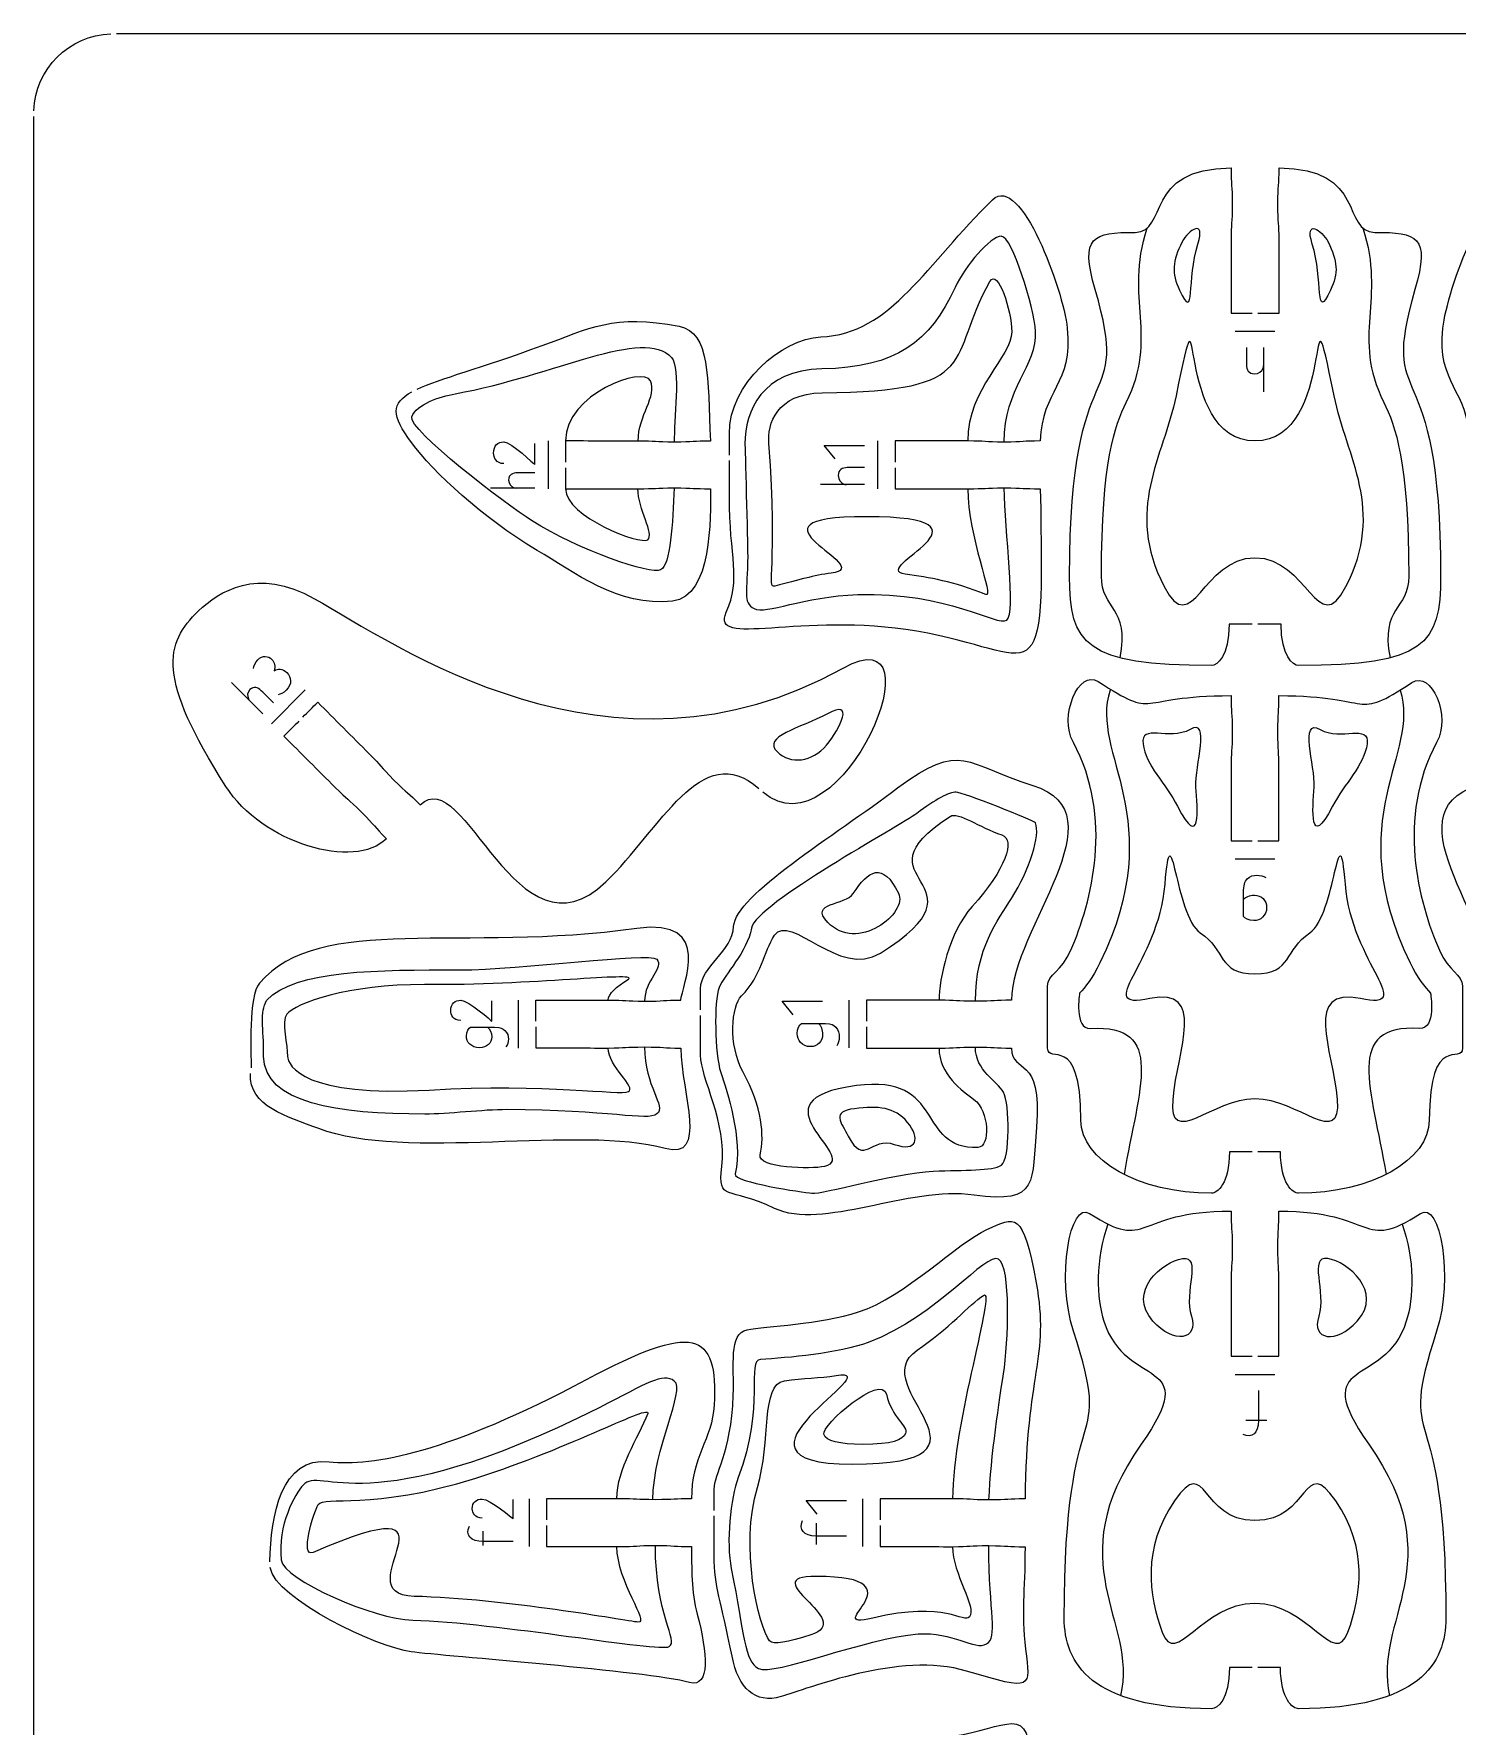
# Model space of a CAD drawing. Extents: x 0 to 200, y 0 to 300.
# Drawn here: x 0.1 to 89.3, y 194 to 300.1 of the extents above; entities that cross this region are included whole.
import ezdxf

# ---------------------------------------------------------------- set-up
doc = ezdxf.new("R2010")
doc.units = 0
doc.header["$MEASUREMENT"] = 0
doc.layers.add('DEFAULT', color=7, linetype='CONTINUOUS')

msp = doc.modelspace()

# ---------------------------------------------------------------- linework, layer by layer
at = {"layer": 'DEFAULT', "color": 1}
for points in [[(194.92, 300.1), (5.28, 300.1)], [(0.1, 5.28), (0.1, 294.92)]]:
    msp.add_lwpolyline(points, dxfattribs=at)
at = {"layer": 'DEFAULT', "color": 7}
for points in [[(77.92, 281.43), (75.42, 281.43)], [(77.2, 280.43), (77.2, 277.66)], [(32.34, 274.57), (32.34, 271.57)], [(50.34, 273.45), (49.65, 274.29), (52.19, 274.29)], [(53.01, 274.57), (53.01, 271.57)], [(52.19, 271.84), (49.42, 271.84)], [(31.51, 271.62), (28.74, 271.62)], [(14.46, 257.47), (12.5, 259.42)], [(17.12, 258.97), (15, 256.84)], [(77.92, 248.34), (75.42, 248.34)], [(30.47, 239.5), (30.47, 236.5)], [(47.71, 238.59), (47.03, 239.44), (49.56, 239.44)], [(51.21, 239.51), (51.21, 236.51)], [(77.92, 216.02), (75.42, 216.02)], [(77.42, 213.14), (76.1, 213.14)], [(31.16, 208.24), (31.16, 205.24)], [(49.21, 207.27), (48.53, 208.12), (51.06, 208.12)], [(52.06, 208.24), (52.06, 205.24)], [(28.28, 205.31), (28.28, 206.2)], [(49.17, 205.37), (49.17, 206.7)]]:
    msp.add_lwpolyline(points, dxfattribs=at)
at = {"layer": 'DEFAULT', "color": 1}
msp.add_open_spline([(0.1, 295.28), (0.2, 297.9), (2.3, 300), (4.93, 300.1)], degree=3, dxfattribs=at)
for points, knots in [([(43.71, 273.69), (43.71, 274.13), (43.71, 274.57), (43.71, 275.02), (43.71, 278.18), (46.99, 280.98), (49.44, 281.09), (53.88, 281.28), (56.08, 285.69), (60.22, 289.7), (61.98, 291.4), (64.65, 284.02), (64.9, 281.65), (65.28, 278.1), (63.3, 277.79), (63.21, 274.57), (62.08, 274.57), (62.2, 274.5), (60.94, 274.5), (59.68, 274.5), (59.8, 274.57), (58.66, 274.57), (57.15, 274.57), (55.63, 274.57), (54.11, 274.57), (54.11, 274.13), (54.11, 273.68), (54.11, 273.24)], [0, 0, 0, 0, 3.75, 3.75, 3.75, 4.75, 4.75, 4.75, 5.75, 5.75, 5.75, 6.75, 6.75, 6.75, 7.75, 7.75, 7.75, 8.75, 8.75, 8.75, 9.75, 9.75, 9.75, 22.65, 22.65, 22.65, 26.41, 26.41, 26.41, 26.41]), ([(76.5, 263.09), (76.02, 263.09), (75.53, 263.09), (75.05, 263.09), (75.05, 261.07), (74.3, 260.49), (73.95, 260.49), (66, 260.49), (65.04, 261.83), (65.04, 266.1), (65.04, 280.91), (68.96, 276.09), (66.65, 284.07), (65.68, 287.42), (66.51, 287.65), (69.16, 287.65), (71.26, 287.65), (69.66, 291.69), (75.17, 291.69), (75.17, 290.55), (75.24, 290.68), (75.24, 289.42), (75.24, 288.15), (75.17, 288.28), (75.17, 287.14), (75.17, 285.62), (75.17, 284.11), (75.17, 282.59), (75.62, 282.59), (76.06, 282.59), (76.5, 282.59)], [0, 0, 0, 0, 4.12, 4.12, 4.12, 5.12, 5.12, 5.12, 6.12, 6.12, 6.12, 7.12, 7.12, 7.12, 8.12, 8.12, 8.12, 9.12, 9.12, 9.12, 10.12, 10.12, 10.12, 11.12, 11.12, 11.12, 24.02, 24.02, 24.02, 27.78, 27.78, 27.78, 27.78]), ([(76.85, 282.59), (77.29, 282.59), (77.73, 282.59), (78.18, 282.59), (78.18, 284.11), (78.18, 285.62), (78.18, 287.14), (78.18, 288.28), (78.11, 288.15), (78.11, 289.42), (78.11, 290.68), (78.18, 290.55), (78.18, 291.69), (83.69, 291.69), (82.08, 287.65), (84.19, 287.65), (86.84, 287.65), (87.67, 287.42), (86.7, 284.07), (84.39, 276.09), (88.31, 280.91), (88.31, 266.1), (88.31, 261.83), (87.35, 260.49), (79.41, 260.49), (79.04, 260.49), (78.31, 261.07), (78.31, 263.09), (77.82, 263.09), (77.34, 263.09), (76.85, 263.09)], [0, 0, 0, 0, 3.76, 3.76, 3.76, 16.66, 16.66, 16.66, 17.66, 17.66, 17.66, 18.66, 18.66, 18.66, 19.66, 19.66, 19.66, 20.66, 20.66, 20.66, 21.66, 21.66, 21.66, 22.66, 22.66, 22.66, 23.66, 23.66, 23.66, 27.79, 27.79, 27.79, 27.79]), ([(99.24, 273.24), (99.24, 273.68), (99.24, 274.13), (99.24, 274.57), (97.72, 274.57), (96.21, 274.57), (94.69, 274.57), (93.55, 274.57), (93.67, 274.5), (92.41, 274.5), (91.15, 274.5), (91.27, 274.57), (90.14, 274.57), (90.05, 277.79), (88.07, 278.1), (88.45, 281.65), (88.7, 284.02), (91.37, 291.4), (93.13, 289.7), (97.28, 285.69), (99.48, 281.28), (103.91, 281.09), (106.36, 280.98), (109.64, 278.18), (109.64, 275.02), (109.64, 274.57), (109.64, 274.12), (109.64, 273.68)], [0, 0, 0, 0, 3.76, 3.76, 3.76, 16.65, 16.65, 16.65, 17.65, 17.65, 17.65, 18.65, 18.65, 18.65, 19.65, 19.65, 19.65, 20.65, 20.65, 20.65, 21.65, 21.65, 21.65, 22.65, 22.65, 22.65, 26.44, 26.44, 26.44, 26.44]), ([(24.13, 277.81), (25.54, 278.48), (28.14, 279.15), (31.97, 280.55), (34.88, 281.62), (36.51, 282.57), (40.56, 281.76), (42.54, 281.36), (42.33, 278.59), (42.53, 274.56), (41.4, 274.56), (41.53, 274.5), (40.26, 274.5), (39, 274.5), (39.12, 274.56), (37.99, 274.56), (36.47, 274.56), (34.95, 274.57), (33.44, 274.57), (33.44, 274.13), (33.44, 273.68), (33.44, 273.24)], [0, 0, 0, 0, 1, 1, 1, 2, 2, 2, 3, 3, 3, 4, 4, 4, 5, 5, 5, 17.900016, 17.900016, 17.900016, 21.660016, 21.660016, 21.660016, 21.660016]), ([(33.44, 272.89), (33.44, 272.45), (33.44, 272.01), (33.44, 271.57), (34.95, 271.57), (36.47, 271.57), (37.98, 271.57), (39.12, 271.57), (39, 271.63), (40.26, 271.63), (41.52, 271.63), (41.4, 271.57), (42.53, 271.57), (42.53, 269.82), (42.64, 264.79), (40.15, 264.52), (36.74, 264.15), (33.93, 266.36), (31.67, 267.71), (28.18, 269.79), (25.2, 272.56), (23.77, 274.48), (22.51, 276.17), (22.5, 276.94), (23.81, 277.65)], [0, 0, 0, 0, 3.75, 3.75, 3.75, 16.640004, 16.640004, 16.640004, 17.640004, 17.640004, 17.640004, 18.640004, 18.640004, 18.640004, 19.640004, 19.640004, 19.640004, 20.640004, 20.640004, 20.640004, 21.640004, 21.640004, 21.640004, 22.640004, 22.640004, 22.640004, 22.640004]), ([(54.11, 272.89), (54.11, 272.45), (54.11, 272.01), (54.11, 271.57), (55.63, 271.57), (57.15, 271.57), (58.66, 271.57), (59.8, 271.57), (59.68, 271.63), (60.94, 271.63), (62.2, 271.63), (62.08, 271.57), (63.21, 271.57), (63.47, 257.83), (63.21, 261.33), (55.46, 262.64), (48.14, 263.88), (42.5, 261.54), (43.52, 263.83), (44.47, 265.97), (43.71, 267.22), (43.71, 271.12), (43.71, 271.86), (43.71, 272.6), (43.71, 273.34)], [0, 0, 0, 0, 3.75, 3.75, 3.75, 16.65, 16.65, 16.65, 17.65, 17.65, 17.65, 18.65, 18.65, 18.65, 19.65, 19.65, 19.65, 20.65, 20.65, 20.65, 21.65, 21.65, 21.65, 27.95, 27.95, 27.95, 27.95]), ([(16.72, 257), (16.41, 256.69), (16.09, 256.38), (15.78, 256.06), (16.85, 254.99), (17.92, 253.92), (18.99, 252.85), (19.8, 252.04), (19.75, 252.18), (20.65, 251.29), (21.54, 250.39), (21.41, 250.44), (22.21, 249.63), (20.23, 247.65), (14.41, 249.32), (12.14, 252.91), (7.81, 259.72), (8.28, 261.87), (10.43, 263.92), (11.71, 265.12), (14.08, 266.71), (17.7, 264.68), (22.68, 261.88), (36.24, 252.19), (50.84, 260.33), (57.23, 263.9), (50.7, 248.35), (45.81, 252.55)], [0, 0, 0, 0, 3.761808, 3.761808, 3.761808, 16.645294, 16.645294, 16.645294, 17.645294, 17.645294, 17.645294, 18.645294, 18.645294, 18.645294, 19.645294, 19.645294, 19.645294, 20.645294, 20.645294, 20.645294, 21.645294, 21.645294, 21.645294, 22.645294, 22.645294, 22.645294, 23.645294, 23.645294, 23.645294, 23.645294]), ([(76.5, 230), (76.03, 230), (75.55, 230), (75.07, 230), (75.07, 227.98), (74.3, 227.4), (73.95, 227.4), (69.41, 227.4), (65.75, 229.45), (65.75, 231.98), (65.75, 237.63), (63.67, 235.38), (63.67, 236.5), (63.67, 237.8), (63.67, 239.1), (63.67, 240.4), (63.67, 241.1), (64.55, 241.31), (65.12, 242.64), (66.44, 245.66), (67.82, 250.94), (65.28, 255.67), (64.35, 257.29), (65.62, 260.29), (66.84, 259.49), (70.62, 257.03), (69.01, 258.6), (75.17, 258.6), (75.17, 257.47), (75.24, 257.59), (75.24, 256.33), (75.24, 255.07), (75.17, 255.19), (75.17, 254.05), (75.17, 252.53), (75.17, 251.02), (75.17, 249.5), (75.62, 249.5), (76.06, 249.5), (76.5, 249.5)], [0, 0, 0, 0, 4.04, 4.04, 4.04, 5.04, 5.04, 5.04, 6.04, 6.04, 6.04, 7.04, 7.04, 7.04, 18.11, 18.11, 18.11, 19.11, 19.11, 19.11, 20.11, 20.11, 20.11, 21.11, 21.11, 21.11, 22.11, 22.11, 22.11, 23.11, 23.11, 23.11, 24.11, 24.11, 24.11, 37, 37, 37, 40.76, 40.76, 40.76, 40.76]), ([(76.85, 249.5), (77.29, 249.5), (77.73, 249.5), (78.17, 249.5), (78.17, 251.02), (78.17, 252.53), (78.17, 254.05), (78.17, 255.19), (78.11, 255.07), (78.11, 256.33), (78.11, 257.59), (78.17, 257.47), (78.17, 258.6), (84.33, 258.6), (82.74, 256.96), (86.51, 259.42), (87.74, 260.22), (88.99, 257.29), (88.06, 255.67), (85.53, 250.94), (86.91, 245.66), (88.23, 242.64), (88.81, 241.31), (89.68, 241.1), (89.68, 240.4), (89.68, 239.1), (89.68, 237.8), (89.68, 236.5), (89.68, 235.38), (87.6, 237.63), (87.6, 231.98), (87.6, 229.45), (83.93, 227.4), (79.4, 227.4), (79.04, 227.4), (78.27, 227.98), (78.27, 230), (77.8, 230), (77.32, 230), (76.85, 230)], [0, 0, 0, 0, 3.75, 3.75, 3.75, 16.64, 16.64, 16.64, 17.64, 17.64, 17.64, 18.64, 18.64, 18.64, 19.64, 19.64, 19.64, 20.64, 20.64, 20.64, 21.64, 21.64, 21.64, 22.64, 22.64, 22.64, 33.71, 33.71, 33.71, 34.71, 34.71, 34.71, 35.71, 35.71, 35.71, 36.71, 36.71, 36.71, 40.75, 40.75, 40.75, 40.75]), ([(16.96, 257.25), (17.27, 257.56), (17.59, 257.88), (17.9, 258.19), (18.97, 257.11), (20.05, 256.04), (21.12, 254.96), (21.92, 254.16), (21.79, 254.21), (22.68, 253.31), (23.57, 252.42), (23.53, 252.55), (24.33, 251.75), (27.09, 254.51), (30.36, 241.54), (35.96, 246.92), (39.36, 250.18), (41.97, 255.94), (45.55, 252.78)], [0, 0, 0, 0, 3.761808, 3.761808, 3.761808, 16.673586, 16.673586, 16.673586, 17.673586, 17.673586, 17.673586, 18.673586, 18.673586, 18.673586, 19.673586, 19.673586, 19.673586, 20.673586, 20.673586, 20.673586, 20.673586]), ([(41.91, 238.89), (41.91, 239.34), (41.91, 239.78), (41.91, 240.22), (41.91, 241.63), (43.91, 242.56), (43.98, 244.13), (44.08, 246.08), (50.27, 249.81), (54.26, 252.81), (58.27, 255.82), (58.52, 254.28), (62.73, 252.97), (68.41, 251.21), (61.41, 244), (61.41, 239.5), (60.27, 239.5), (60.4, 239.44), (59.14, 239.44), (57.87, 239.44), (58, 239.5), (56.86, 239.5), (55.34, 239.5), (53.83, 239.5), (52.31, 239.5), (52.31, 239.06), (52.31, 238.62), (52.31, 238.18)], [0, 0, 0, 0, 3.75, 3.75, 3.75, 4.75, 4.75, 4.75, 5.75, 5.75, 5.75, 6.75, 6.75, 6.75, 7.75, 7.75, 7.75, 8.75, 8.75, 8.75, 9.75, 9.75, 9.75, 22.65, 22.65, 22.65, 26.41, 26.41, 26.41, 26.41]), ([(101.04, 238.18), (101.04, 238.62), (101.04, 239.06), (101.04, 239.5), (99.52, 239.5), (98.01, 239.5), (96.49, 239.5), (95.35, 239.5), (95.48, 239.44), (94.21, 239.44), (92.95, 239.44), (93.08, 239.5), (91.94, 239.5), (91.94, 244), (84.94, 251.21), (90.62, 252.97), (94.83, 254.28), (95.08, 255.82), (99.09, 252.81), (103.08, 249.81), (109.28, 246.08), (109.37, 244.13), (109.44, 242.56), (111.45, 241.63), (111.45, 240.22), (111.45, 239.78), (111.44, 239.34), (111.44, 238.89)], [0, 0, 0, 0, 3.76, 3.76, 3.76, 16.66, 16.66, 16.66, 17.66, 17.66, 17.66, 18.66, 18.66, 18.66, 19.66, 19.66, 19.66, 20.66, 20.66, 20.66, 21.66, 21.66, 21.66, 22.66, 22.66, 22.66, 26.410013, 26.410013, 26.410013, 26.410013]), ([(31.57, 238.19), (31.57, 238.63), (31.57, 239.07), (31.57, 239.51), (33.08, 239.51), (34.6, 239.51), (36.12, 239.51), (37.26, 239.51), (37.13, 239.45), (38.4, 239.44), (39.66, 239.44), (39.53, 239.51), (40.67, 239.5), (40.7, 240.36), (42.85, 244.71), (37.9, 244), (26.99, 242.45), (18, 244.98), (14.25, 240.57), (13.55, 239.76), (13.73, 236.18), (13.72, 235.26)], [0, 0, 0, 0, 3.76, 3.76, 3.76, 16.660016, 16.660016, 16.660016, 17.660016, 17.660016, 17.660016, 18.660016, 18.660016, 18.660016, 19.660016, 19.660016, 19.660016, 20.660016, 20.660016, 20.660016, 21.660016, 21.660016, 21.660016, 21.660016]), ([(31.57, 237.84), (31.57, 237.39), (31.57, 236.95), (31.57, 236.51), (33.08, 236.51), (34.6, 236.51), (36.12, 236.5), (37.25, 236.51), (37.13, 236.57), (38.39, 236.57), (39.66, 236.57), (39.53, 236.5), (40.66, 236.5), (40.72, 233.61), (42.4, 229.44), (39.68, 230.2), (34.43, 231.68), (23.34, 229.39), (17.96, 231.45), (15.99, 232.2), (13.55, 232.84), (13.69, 234.91)], [0, 0, 0, 0, 3.76, 3.76, 3.76, 16.660016, 16.660016, 16.660016, 17.660016, 17.660016, 17.660016, 18.660016, 18.660016, 18.660016, 19.660016, 19.660016, 19.660016, 20.660016, 20.660016, 20.660016, 21.660016, 21.660016, 21.660016, 21.660016]), ([(52.31, 237.83), (52.31, 237.38), (52.31, 236.94), (52.31, 236.5), (53.83, 236.5), (55.34, 236.5), (56.86, 236.5), (58, 236.5), (57.87, 236.56), (59.14, 236.56), (60.4, 236.56), (60.27, 236.5), (61.41, 236.5), (61.41, 234.78), (63.37, 236.19), (62.97, 231.54), (62.67, 228.15), (63.18, 226.69), (59.06, 227.28), (54.94, 227.87), (49.52, 225.02), (46.55, 226.45), (43.58, 227.87), (42.98, 226.8), (43.24, 229.07), (43.56, 231.86), (41.91, 234.59), (41.91, 236.06), (41.91, 236.89), (41.91, 237.72), (41.91, 238.55)], [0, 0, 0, 0, 3.76, 3.76, 3.76, 16.66, 16.66, 16.66, 17.66, 17.66, 17.66, 18.66, 18.66, 18.66, 19.66, 19.66, 19.66, 20.66, 20.66, 20.66, 21.66, 21.66, 21.66, 22.66, 22.66, 22.66, 23.66, 23.66, 23.66, 30.710007, 30.710007, 30.710007, 30.710007]), ([(42.76, 207.51), (42.76, 207.95), (42.76, 208.39), (42.76, 208.83), (42.76, 209.84), (43.81, 210.98), (43.96, 214.74), (44.03, 216.55), (43.65, 218.61), (44.82, 218.83), (45.98, 219.05), (49.42, 219.18), (51.81, 219.95), (54.72, 220.88), (58.06, 224.35), (59.86, 225.12), (61.65, 225.91), (62.11, 226.38), (62.95, 221.77), (63.81, 217.1), (62.29, 216.05), (62.26, 208.23), (61.13, 208.23), (61.25, 208.17), (59.99, 208.17), (58.72, 208.17), (58.85, 208.24), (57.71, 208.24), (56.19, 208.24), (54.68, 208.24), (53.16, 208.24), (53.16, 207.8), (53.16, 207.36), (53.16, 206.92)], [0, 0, 0, 0, 3.75, 3.75, 3.75, 4.75, 4.75, 4.75, 5.75, 5.75, 5.75, 6.75, 6.75, 6.75, 7.75, 7.75, 7.75, 8.75, 8.75, 8.75, 9.75, 9.75, 9.75, 10.75, 10.75, 10.75, 11.75, 11.75, 11.75, 24.65, 24.65, 24.65, 28.4, 28.4, 28.4, 28.4]), ([(76.5, 197.66), (76.03, 197.66), (75.55, 197.66), (75.07, 197.66), (75.07, 195.64), (74.31, 195.07), (73.95, 195.07), (66.38, 195.07), (64.71, 197.93), (64.71, 200.75), (64.71, 215.56), (67.86, 210.77), (65.29, 218.75), (64.2, 222.11), (65.07, 226.93), (66.3, 226.13), (70.08, 223.67), (69.01, 226.28), (75.17, 226.28), (75.17, 225.14), (75.24, 225.27), (75.24, 224), (75.24, 222.74), (75.17, 222.86), (75.17, 221.73), (75.17, 220.21), (75.17, 218.69), (75.17, 217.18), (75.62, 217.18), (76.06, 217.18), (76.5, 217.18)], [0, 0, 0, 0, 4.04, 4.04, 4.04, 5.04, 5.04, 5.04, 6.04, 6.04, 6.04, 7.04, 7.04, 7.04, 8.04, 8.04, 8.04, 9.04, 9.04, 9.04, 10.04, 10.04, 10.04, 11.04, 11.04, 11.04, 23.94, 23.94, 23.94, 27.7, 27.7, 27.7, 27.7]), ([(76.85, 217.18), (77.29, 217.18), (77.73, 217.18), (78.17, 217.18), (78.17, 218.69), (78.17, 220.21), (78.17, 221.73), (78.17, 222.86), (78.11, 222.74), (78.11, 224), (78.11, 225.27), (78.17, 225.14), (78.17, 226.28), (84.33, 226.28), (83.27, 223.67), (87.05, 226.13), (88.27, 226.93), (89.15, 222.11), (88.06, 218.75), (85.48, 210.77), (88.64, 215.56), (88.64, 200.75), (88.64, 197.93), (86.97, 195.07), (79.4, 195.07), (79.05, 195.07), (78.27, 195.64), (78.27, 197.66), (77.8, 197.66), (77.32, 197.66), (76.85, 197.66)], [0, 0, 0, 0, 3.75, 3.75, 3.75, 16.65, 16.65, 16.65, 17.65, 17.65, 17.65, 18.65, 18.65, 18.65, 19.65, 19.65, 19.65, 20.65, 20.65, 20.65, 21.65, 21.65, 21.65, 22.65, 22.65, 22.65, 23.65, 23.65, 23.65, 27.69, 27.69, 27.69, 27.69]), ([(14.9, 204.28), (14.95, 207.24), (15.63, 210.89), (18.61, 210.56), (21.36, 210.24), (26.21, 211.15), (34.76, 215.72), (41.49, 219.31), (43, 218.79), (42.76, 214.1), (42.64, 211.99), (41.3, 210.78), (41.34, 208.24), (40.21, 208.24), (40.34, 208.18), (39.07, 208.18), (37.81, 208.18), (37.93, 208.24), (36.79, 208.24), (35.28, 208.24), (33.76, 208.24), (32.24, 208.24), (32.24, 207.8), (32.24, 207.36), (32.24, 206.92)], [0, 0, 0, 0, 1, 1, 1, 2, 2, 2, 3, 3, 3, 4, 4, 4, 5, 5, 5, 6, 6, 6, 18.9, 18.9, 18.9, 22.65, 22.65, 22.65, 22.65]), ([(53.16, 206.56), (53.16, 206.12), (53.16, 205.68), (53.16, 205.24), (54.68, 205.24), (56.19, 205.24), (57.71, 205.23), (58.84, 205.24), (58.72, 205.3), (59.98, 205.3), (61.25, 205.29), (61.12, 205.23), (62.25, 205.23), (62.25, 202.25), (62, 201.26), (62.29, 198.81), (62.57, 196.35), (62.82, 196.16), (58.59, 197.43), (54.36, 198.7), (48.58, 196.29), (46.95, 195.83), (45.32, 195.36), (44.27, 196.36), (43.88, 198.36), (43.16, 202.01), (42.76, 202.6), (42.76, 204.68), (42.76, 205.5), (42.76, 206.33), (42.76, 207.16)], [0, 0, 0, 0, 3.75, 3.75, 3.75, 16.650016, 16.650016, 16.650016, 17.650016, 17.650016, 17.650016, 18.650016, 18.650016, 18.650016, 19.650016, 19.650016, 19.650016, 20.650016, 20.650016, 20.650016, 21.650016, 21.650016, 21.650016, 22.650016, 22.650016, 22.650016, 23.650016, 23.650016, 23.650016, 30.690016, 30.690016, 30.690016, 30.690016]), ([(32.24, 206.57), (32.24, 206.13), (32.24, 205.68), (32.24, 205.24), (33.76, 205.24), (35.28, 205.24), (36.79, 205.24), (37.93, 205.24), (37.81, 205.31), (39.07, 205.31), (40.33, 205.31), (40.2, 205.24), (41.34, 205.24), (41.34, 203.99), (41.33, 202.35), (41.69, 201.01), (42.35, 198.54), (42.52, 196.38), (41.22, 196.72), (38.53, 197.43), (25.88, 198.36), (23.75, 198.64), (21.69, 198.9), (15.25, 201.93), (14.91, 203.93)], [0, 0, 0, 0, 3.75, 3.75, 3.75, 16.65, 16.65, 16.65, 17.65, 17.65, 17.65, 18.65, 18.65, 18.65, 19.65, 19.65, 19.65, 20.65, 20.65, 20.65, 21.65, 21.65, 21.65, 22.65, 22.65, 22.65, 22.65]), ([(45.15, 176.39), (45.15, 176.83), (45.15, 177.27), (45.15, 177.71), (45.15, 180.59), (46.5, 184.34), (45.75, 186.08), (45, 187.83), (45.43, 185.97), (48.14, 188.32), (50.85, 190.66), (53.33, 193.45), (56.63, 193.32), (59.93, 193.18), (62.32, 195.61), (62.48, 192.69), (62.88, 185.16), (63.55, 189.71), (63.68, 176.82), (62.54, 176.82), (62.67, 176.71), (61.4, 176.71), (60.14, 176.71), (60.26, 176.82), (59.13, 176.82), (57.61, 176.82), (56.09, 176.82), (54.58, 176.82), (54.58, 176.38), (54.58, 175.94), (54.58, 175.5)], [0, 0, 0, 0, 3.75, 3.75, 3.75, 4.75, 4.75, 4.75, 5.75, 5.75, 5.75, 6.75, 6.75, 6.75, 7.75, 7.75, 7.75, 8.75, 8.75, 8.75, 9.75, 9.75, 9.75, 10.75, 10.75, 10.75, 23.65, 23.65, 23.65, 27.41, 27.41, 27.41, 27.41])]:
    msp.add_open_spline(points, degree=3, knots=knots, dxfattribs=at)
at = {"layer": 'DEFAULT', "color": 5}
for points, knots in [([(68.21, 260.97), (68.84, 264.22), (67.04, 263.95), (67.04, 266.1), (67.04, 273.28), (67.89, 275.55), (68.6, 276.99), (70.67, 281.15), (68.46, 283.44), (69.91, 287.91)], [0, 0, 0, 0, 1, 1, 1, 2, 2, 2, 3, 3, 3, 3]), ([(83.44, 287.91), (84.89, 283.44), (82.68, 281.15), (84.75, 276.99), (85.46, 275.55), (86.31, 273.28), (86.31, 266.1), (86.31, 263.95), (84.51, 264.22), (85.14, 260.97)], [0, 0, 0, 0, 1, 1, 1, 2, 2, 2, 3, 3, 3, 3]), ([(60.94, 274.5), (60.94, 277.87), (63.04, 279.33), (62.91, 281.44), (62.83, 282.96), (61.44, 287.41), (60.76, 287.41), (60.08, 287.41), (58.49, 285.55), (57.87, 284.2), (56.29, 280.76), (54.17, 279.18), (49.52, 279.09), (45.76, 279.02), (44.69, 276.42), (44.69, 274.4), (44.69, 274.4), (44.86, 268.22), (44.86, 267.35), (44.86, 265.11), (44.51, 264.44), (45.26, 264.06), (46.01, 263.68), (48.31, 264.81), (51.77, 264.94), (57.4, 265.13), (60.51, 262.91), (61.1, 263.33), (61.7, 263.76), (60.98, 268.93), (60.94, 271.63)], [0, 0, 0, 0, 1, 1, 1, 2, 2, 2, 3, 3, 3, 4, 4, 4, 5, 5, 5, 6, 6, 6, 7, 7, 7, 8, 8, 8, 9, 9, 9, 10, 10, 10, 10]), ([(40.26, 271.63), (40.15, 269.42), (40.02, 266.79), (39.4, 266.48), (38.78, 266.17), (34.35, 267.68), (31.31, 269.58), (29.75, 270.56), (23.51, 275.3), (23.8, 276.09), (24.1, 276.88), (25.54, 277.35), (26.52, 277.53), (32.82, 278.68), (38.34, 281.74), (40.08, 279.81), (40.69, 279.14), (40.21, 275.78), (40.26, 274.5)], [0, 0, 0, 0, 1, 1, 1, 2, 2, 2, 3, 3, 3, 4, 4, 4, 5, 5, 5, 6, 6, 6, 6]), ([(67.58, 258.95), (66.27, 254.92), (71.37, 250.98), (66.95, 241.84), (66.5, 240.91), (66.01, 240.31), (65.67, 239.95), (65.67, 239.95), (65.31, 237.66), (66.35, 237.73), (71.12, 238.03), (69.38, 234), (68.46, 228.58)], [0, 0, 0, 0, 1, 1, 1, 2, 2, 2, 3, 3, 3, 4, 4, 4, 4]), ([(85.77, 258.95), (87.08, 254.92), (81.97, 250.98), (86.4, 241.84), (86.84, 240.91), (87.34, 240.31), (87.68, 239.95), (87.68, 239.95), (88.04, 237.66), (87, 237.73), (82.22, 238.03), (83.97, 234), (84.89, 228.58)], [0, 0, 0, 0, 1, 1, 1, 2, 2, 2, 3, 3, 3, 4, 4, 4, 4]), ([(59.14, 239.44), (59.14, 242.75), (60.55, 244.51), (61.41, 245.89), (62.54, 247.7), (63.24, 249.86), (62.9, 250.62), (62.84, 250.77), (58.28, 252.55), (57.93, 252.55), (57.47, 252.55), (56.66, 252.11), (55.46, 251.21), (54.45, 250.45), (45.38, 245.55), (45.1, 244.02), (44.82, 242.5), (43.4, 241.13), (43.07, 240.29), (42.74, 239.46), (42.79, 236.15), (43.17, 234.97), (43.56, 233.78), (44.58, 230.83), (44.08, 228.62), (43.95, 228.07), (48.35, 227.46), (48.88, 227.4), (49.57, 227.32), (53.91, 228.65), (56.5, 228.78), (58.45, 228.87), (60.21, 228.79), (60.77, 229.15), (61.33, 229.52), (61.29, 233.02), (60.9, 233.73), (60.51, 234.44), (59.14, 235.06), (59.14, 236.56)], [0, 0, 0, 0, 1, 1, 1, 2, 2, 2, 3, 3, 3, 4, 4, 4, 5, 5, 5, 6, 6, 6, 7, 7, 7, 8, 8, 8, 9, 9, 9, 10, 10, 10, 11, 11, 11, 12, 12, 12, 13, 13, 13, 13]), ([(38.39, 236.57), (38.39, 234.07), (39.78, 232.86), (39.17, 232.37), (38.56, 231.89), (36.2, 232.64), (29.75, 232.64), (28.27, 232.64), (26.06, 232.36), (24.62, 232.36), (19.14, 232.36), (14.51, 233.03), (14.51, 236), (14.51, 237.84), (14.26, 238.7), (14.69, 239.49), (16.52, 241.44), (21.73, 241.4), (26.79, 241.4), (30.66, 241.4), (38.65, 242.54), (39.16, 242.07), (39.67, 241.6), (38.39, 240.73), (38.39, 239.44)], [0, 0, 0, 0, 1, 1, 1, 2, 2, 2, 3, 3, 3, 4, 4, 4, 5, 5, 5, 6, 6, 6, 7, 7, 7, 8, 8, 8, 8]), ([(67.45, 225.46), (66.64, 223.3), (66.73, 220.76), (67.19, 219.37), (68.59, 215.02), (73.45, 217.24), (69.54, 211.67), (64.27, 204.17), (69.34, 200.63), (68.24, 195.89)], [0, 0, 0, 0, 1, 1, 1, 2, 2, 2, 3, 3, 3, 3]), ([(85.89, 225.46), (86.71, 223.3), (86.61, 220.76), (86.16, 219.37), (84.75, 215.02), (79.9, 217.24), (83.8, 211.67), (89.08, 204.17), (84.01, 200.63), (85.11, 195.89)], [0, 0, 0, 0, 1, 1, 1, 2, 2, 2, 3, 3, 3, 3]), ([(59.99, 208.17), (60.09, 210.82), (60.67, 214.6), (60.9, 216.08), (61.2, 218.05), (61.39, 222.78), (60.59, 223.26), (59.8, 223.75), (56.85, 219.72), (52.42, 218.04), (50.58, 217.35), (47.34, 217.08), (45.67, 216.97), (44.76, 216.92), (45.97, 214.09), (44.27, 209.57), (43.78, 208.27), (43.5, 205.49), (43.83, 203.86), (44.67, 199.67), (44.63, 198.08), (45.54, 197.59), (46.45, 197.1), (52.24, 199.51), (55.55, 199.76), (57.71, 199.92), (59.1, 198.69), (59.84, 199.14), (60.58, 199.58), (59.98, 201.01), (59.98, 205.3)], [0, 0, 0, 0, 1, 1, 1, 2, 2, 2, 3, 3, 3, 4, 4, 4, 5, 5, 5, 6, 6, 6, 7, 7, 7, 8, 8, 8, 9, 9, 9, 10, 10, 10, 10]), ([(38.92, 208.18), (38.92, 211.38), (41, 215.06), (40.26, 215.62), (39.52, 216.17), (38.56, 215.47), (35.55, 213.95), (20.92, 206.57), (18.09, 210.34), (16.98, 209.1), (16.49, 208.56), (15.36, 206.57), (15.61, 204.41), (15.75, 203.15), (21.45, 200.67), (23.86, 200.62), (29.08, 200.5), (39.34, 198.6), (39.94, 198.97), (40.55, 199.35), (39.07, 200.92), (39.07, 205.31)], [0, 0, 0, 0, 1, 1, 1, 2, 2, 2, 3, 3, 3, 4, 4, 4, 5, 5, 5, 6, 6, 6, 7, 7, 7, 7])]:
    msp.add_open_spline(points, degree=3, knots=knots, dxfattribs=at)
at = {"layer": 'DEFAULT', "color": 3}
for points, knots in [([(71.94, 284.03), (71.43, 285.09), (71.5, 285.86), (72.1, 287.05), (72.49, 287.83), (73.6, 288.52), (73.09, 286.92), (72.39, 284.75), (72.95, 281.89), (71.94, 284.03)], [0, 0, 0, 0, 1, 1, 1, 2, 2, 2, 3, 3, 3, 3]), ([(81.41, 284.03), (81.92, 285.09), (81.85, 285.86), (81.25, 287.05), (80.86, 287.83), (79.75, 288.52), (80.26, 286.92), (80.96, 284.75), (80.4, 281.89), (81.41, 284.03)], [0, 0, 0, 0, 1, 1, 1, 2, 2, 2, 3, 3, 3, 3]), ([(71.72, 277.41), (73.55, 286.45), (71.44, 274.57), (76.67, 274.57), (81.91, 274.57), (79.8, 286.45), (81.63, 277.41), (82.42, 273.5), (84.87, 270.3), (82.37, 265.44), (80.62, 262.04), (79.98, 267.25), (76.67, 267.25), (73.37, 267.25), (72.73, 262.04), (70.98, 265.44), (68.47, 270.3), (70.93, 273.5), (71.72, 277.41)], [0, 0, 0, 0, 1, 1, 1, 2, 2, 2, 3, 3, 3, 4, 4, 4, 5, 5, 5, 6, 6, 6, 6]), ([(58.66, 271.57), (58.66, 268.56), (60.34, 264.72), (59.8, 264.94), (57.76, 265.77), (56.24, 266), (54.74, 266.22), (52.3, 266.58), (61.42, 269.82), (52.3, 269.82), (43.74, 269.82), (53.17, 266.67), (50.1, 266.28), (49.01, 266.14), (48.07, 265.86), (46.57, 265.47), (46.02, 265.33), (46.76, 266.64), (46.19, 274.42), (46.1, 275.61), (46.64, 277.56), (49.53, 277.59), (59.78, 277.69), (57.29, 279.69), (60.05, 284.58), (60.54, 285.45), (61.42, 282.72), (61.42, 281.42), (61.42, 279.84), (58.66, 277.87), (58.66, 274.57)], [0, 0, 0, 0, 1, 1, 1, 2, 2, 2, 3, 3, 3, 4, 4, 4, 5, 5, 5, 6, 6, 6, 7, 7, 7, 8, 8, 8, 9, 9, 9, 10, 10, 10, 10]), ([(37.99, 274.56), (37.99, 276.21), (39.21, 277.35), (38.76, 278.35), (38.34, 279.27), (33.44, 277.54), (33.44, 274.57)], [0, 0, 0, 0, 1, 1, 1, 2, 2, 2, 2]), ([(33.44, 271.57), (33.44, 269.82), (38.15, 268.02), (38.59, 268.38), (39.03, 268.73), (37.98, 270.3), (37.98, 271.57)], [0, 0, 0, 0, 1, 1, 1, 2, 2, 2, 2]), ([(46.72, 255.07), (45.72, 256.04), (48.13, 256.54), (49.86, 257.47), (51.58, 258.41), (50.69, 256.58), (49.8, 255.5), (48.9, 254.42), (47.53, 254.28), (46.72, 255.07)], [0, 0, 0, 0, 1, 1, 1, 2, 2, 2, 3, 3, 3, 3]), ([(71.81, 251.66), (71.06, 253.1), (69.82, 254.24), (69.65, 255.57), (69.49, 256.89), (71.27, 255.73), (72.6, 256.48), (73.93, 257.23), (72.89, 254.2), (72.97, 252.87), (73.06, 251.54), (73.3, 248.8), (71.81, 251.66)], [0, 0, 0, 0, 1, 1, 1, 2, 2, 2, 3, 3, 3, 4, 4, 4, 4]), ([(81.54, 251.66), (82.28, 253.1), (83.53, 254.24), (83.7, 255.57), (83.86, 256.89), (82.08, 255.73), (80.75, 256.48), (79.42, 257.23), (80.46, 254.2), (80.38, 252.87), (80.29, 251.54), (80.04, 248.8), (81.54, 251.66)], [0, 0, 0, 0, 1, 1, 1, 2, 2, 2, 3, 3, 3, 4, 4, 4, 4]), ([(76.67, 241.16), (74.32, 241.16), (74.86, 242.66), (73.24, 243.73), (71.63, 244.8), (71.44, 251.75), (71.03, 246.77), (70.63, 241.8), (66.46, 238.86), (70.07, 239.6), (73.68, 240.34), (71.81, 236.43), (71.53, 233.28), (71.25, 230.12), (73.99, 233.32), (76.67, 233.32), (79.36, 233.32), (82.1, 230.12), (81.82, 233.28), (81.54, 236.43), (79.67, 240.34), (83.28, 239.6), (86.89, 238.86), (82.72, 241.8), (82.32, 246.77), (81.91, 251.75), (81.72, 244.8), (80.11, 243.73), (78.49, 242.66), (79.03, 241.16), (76.67, 241.16)], [1, 1, 1, 1, 2, 2, 2, 3, 3, 3, 4, 4, 4, 5, 5, 5, 6, 6, 6, 7, 7, 7, 8, 8, 8, 9, 9, 9, 10, 10, 10, 11, 11, 11, 11]), ([(56.86, 236.5), (56.86, 234.84), (58.32, 233.82), (59.05, 233.28), (60.02, 232.57), (60.08, 230.3), (59.3, 230.27), (55.44, 230.11), (57.3, 234.88), (51.68, 234.15), (44.86, 233.26), (52, 229.66), (49.68, 229.08), (48.87, 228.88), (45.45, 228.98), (45.64, 229.8), (45.91, 231.02), (45.79, 232.73), (44.55, 235.03), (43.64, 236.71), (43.84, 239.14), (44.47, 239.77), (45.75, 241.04), (45.85, 242.53), (46.54, 243.57), (47.53, 245.06), (50.58, 240.83), (53.18, 242.45), (60.48, 247.02), (51.21, 246.93), (57.56, 251.03), (58.06, 251.35), (59.36, 250.34), (60.8, 249.87), (61.67, 249.58), (61.04, 247.7), (58.93, 245.37), (57.49, 243.78), (56.86, 240.85), (56.86, 239.5)], [0, 0, 0, 0, 1, 1, 1, 2, 2, 2, 3, 3, 3, 4, 4, 4, 5, 5, 5, 6, 6, 6, 7, 7, 7, 8, 8, 8, 9, 9, 9, 10, 10, 10, 11, 11, 11, 12, 12, 12, 13, 13, 13, 13]), ([(54.32, 246.21), (53.32, 248.23), (52.42, 247.64), (51.48, 246.19), (51, 245.44), (48.66, 245.64), (49.88, 244.38), (50.78, 243.44), (52.04, 243.53), (53.03, 244.1), (54.03, 244.67), (54.61, 245.61), (54.32, 246.21)], [0, 0, 0, 0, 1, 1, 1, 2, 2, 2, 3, 3, 3, 4, 4, 4, 4]), ([(36.12, 239.51), (36.12, 239.95), (36.61, 240.29), (37.38, 240.83), (38.04, 241.28), (31.22, 240.42), (24.6, 240.48), (19.81, 240.52), (16.51, 239.3), (15.96, 238.63), (15.62, 238.2), (16.01, 236.61), (16.01, 236), (16.01, 235.36), (17.13, 233.4), (24.88, 233.87), (32.3, 234.32), (36.86, 233.51), (37.38, 233.77), (37.91, 234.02), (36.12, 235.34), (36.12, 236.5)], [0, 0, 0, 0, 1, 1, 1, 2, 2, 2, 3, 3, 3, 4, 4, 4, 5, 5, 5, 6, 6, 6, 7, 7, 7, 7]), ([(51.17, 230.97), (50.7, 231.87), (50.07, 232.51), (51.56, 232.7), (53.05, 232.88), (54.07, 232.82), (54.88, 231.84), (55.69, 230.85), (55.5, 229.95), (54.05, 230.46), (52.6, 230.97), (52.17, 229.06), (51.17, 230.97)], [0, 0, 0, 0, 1, 1, 1, 2, 2, 2, 3, 3, 3, 4, 4, 4, 4]), ([(70.27, 219.37), (71.56, 217.92), (73.18, 218.19), (72.68, 219.69), (72.18, 221.18), (73.37, 223.5), (72.12, 223.3), (70.88, 223.11), (68.61, 221.24), (70.27, 219.37)], [0, 0, 0, 0, 1, 1, 1, 2, 2, 2, 3, 3, 3, 3]), ([(83.08, 219.37), (81.78, 217.92), (80.17, 218.19), (80.67, 219.69), (81.16, 221.18), (79.98, 223.5), (81.23, 223.3), (82.47, 223.11), (84.74, 221.24), (83.08, 219.37)], [0, 0, 0, 0, 1, 1, 1, 2, 2, 2, 3, 3, 3, 3]), ([(57.71, 205.23), (57.71, 203.51), (59.25, 201.43), (58.77, 200.83), (58.41, 200.39), (57.3, 201.86), (52.7, 200.76), (49.17, 199.92), (56.07, 203.37), (49.17, 203.37), (45.14, 203.37), (51.77, 200.62), (48.81, 199.7), (47.39, 199.25), (46.45, 199.04), (46.23, 199.33), (45.53, 200.24), (44.36, 205.26), (45.47, 208.95), (46.35, 211.86), (45.66, 215.4), (47.16, 215.63), (48.37, 215.81), (49.36, 215.8), (50.4, 215.97), (54.01, 216.55), (42.1, 210.41), (51.41, 210.41), (61.69, 210.41), (52.06, 215.22), (55.49, 217.56), (57.41, 218.87), (58.79, 220.41), (59.64, 220.99), (60.48, 221.57), (57.71, 213.02), (57.71, 208.24)], [0, 0, 0, 0, 1, 1, 1, 2, 2, 2, 3, 3, 3, 4, 4, 4, 5, 5, 5, 6, 6, 6, 7, 7, 7, 8, 8, 8, 9, 9, 9, 10, 10, 10, 11, 11, 11, 12, 12, 12, 12]), ([(54.76, 212.34), (54.96, 212.77), (53.89, 213.32), (53.56, 214.79), (53.26, 216.12), (49.46, 212.86), (49.64, 212.28), (49.76, 211.85), (50.62, 211.65), (52.06, 211.65), (53.93, 211.65), (54.56, 211.91), (54.76, 212.34)], [0, 0, 0, 0, 1, 1, 1, 2, 2, 2, 3, 3, 3, 4, 4, 4, 4]), ([(36.64, 205.24), (36.64, 203.05), (38.75, 200.42), (37.98, 200.5), (37.21, 200.59), (29.61, 201.97), (23.94, 202.12), (19.3, 202.23), (28, 209.38), (17.62, 204.87), (16.76, 204.5), (17.63, 207.39), (17.93, 207.87), (18.31, 208.48), (21.23, 207.45), (27.82, 209.54), (33.91, 211.47), (38.84, 214.24), (38.59, 213.58), (37.99, 212.03), (36.64, 210.1), (36.64, 208.24)], [0, 0, 0, 0, 1, 1, 1, 2, 2, 2, 3, 3, 3, 4, 4, 4, 5, 5, 5, 6, 6, 6, 7, 7, 7, 7]), ([(71.63, 208.11), (73.68, 211.09), (73.2, 206.87), (76.67, 206.87), (80.15, 206.87), (79.67, 211.09), (81.73, 208.11), (83.78, 205.12), (83.34, 202.19), (82.5, 199.88), (81.66, 197.57), (80.04, 201.69), (76.67, 201.69), (73.3, 201.69), (71.69, 197.57), (70.85, 199.88), (70.01, 202.19), (69.57, 205.12), (71.63, 208.11)], [0, 0, 0, 0, 1, 1, 1, 2, 2, 2, 3, 3, 3, 4, 4, 4, 5, 5, 5, 6, 6, 6, 6])]:
    msp.add_open_spline(points, degree=3, knots=knots, dxfattribs=at)
at = {"layer": 'DEFAULT', "color": 7}
for points, knots in [([(76.14, 280.43), (76.14, 280.07), (76.14, 279.71), (76.14, 279.35), (76.14, 279.04), (76.27, 278.78), (76.65, 278.78), (76.9, 278.78), (77.11, 278.94), (77.18, 279.13), (77.2, 279.17), (77.2, 279.23), (77.2, 279.29)], [0, 0, 0, 0, 3.072, 3.072, 3.072, 4.072, 4.072, 4.072, 5.072, 5.072, 5.072, 6.072, 6.072, 6.072, 6.072]), ([(29.57, 273.15), (29.09, 273.15), (28.93, 273.54), (28.93, 273.8), (28.93, 274.3), (29.2, 274.51), (29.56, 274.51), (30.03, 274.51), (31.51, 273.09), (31.51, 273.09), (31.51, 273.53), (31.51, 273.98), (31.51, 274.42)], [0, 0, 0, 0, 1, 1, 1, 2, 2, 2, 3, 3, 3, 6.77, 6.77, 6.77, 6.77]), ([(52.19, 272.9), (51.83, 272.9), (51.46, 272.9), (51.1, 272.9), (50.8, 272.9), (50.54, 272.77), (50.54, 272.4), (50.54, 272.14), (50.7, 271.94), (50.89, 271.87), (50.93, 271.85), (50.98, 271.84), (51.05, 271.84)], [0, 0, 0, 0, 3.072, 3.072, 3.072, 4.072, 4.072, 4.072, 5.072, 5.072, 5.072, 6.072, 6.072, 6.072, 6.072]), ([(31.51, 272.57), (31.15, 272.57), (30.79, 272.57), (30.43, 272.57), (30.12, 272.57), (29.87, 272.46), (29.87, 272.12), (29.87, 271.89), (30.02, 271.71), (30.21, 271.64), (30.26, 271.62), (30.31, 271.62), (30.37, 271.62)], [0, 0, 0, 0, 3.072, 3.072, 3.072, 4.072, 4.072, 4.072, 5.072, 5.072, 5.072, 6.072, 6.072, 6.072, 6.072]), ([(13.87, 260.31), (13.89, 260.46), (13.98, 260.69), (14.14, 260.85), (14.45, 261.16), (14.8, 261.09), (15.02, 260.87), (15.2, 260.69), (15.26, 260.43), (15.16, 260.16), (15.39, 260.31), (15.71, 260.3), (15.96, 260.05), (16.25, 259.76), (16.31, 259.31), (15.93, 258.94), (15.76, 258.76), (15.54, 258.67), (15.41, 258.66)], [0, 0, 0, 0, 1, 1, 1, 2, 2, 2, 3.021213, 3.021213, 3.021213, 4.021213, 4.021213, 4.021213, 5.021213, 5.021213, 5.021213, 6.021213, 6.021213, 6.021213, 6.021213]), ([(15.13, 258.14), (14.88, 258.4), (14.62, 258.65), (14.36, 258.91), (14.15, 259.12), (13.88, 259.22), (13.65, 258.98), (13.48, 258.82), (13.47, 258.58), (13.55, 258.4), (13.57, 258.36), (13.6, 258.32), (13.65, 258.27)], [0, 0, 0, 0, 3.071672, 3.071672, 3.071672, 4.071672, 4.071672, 4.071672, 5.071672, 5.071672, 5.071672, 6.071672, 6.071672, 6.071672, 6.071672]), ([(75.95, 245.82), (76.05, 245.97), (76.35, 246.09), (76.63, 246.09), (77.08, 246.09), (77.4, 245.76), (77.4, 245.32), (77.4, 244.79), (77, 244.49), (76.59, 244.49), (76.27, 244.49), (76.02, 244.63), (75.95, 244.76), (75.95, 244.9), (75.95, 246.25), (75.95, 246.25), (75.95, 246.69), (76.03, 246.95), (76.19, 247.12), (76.35, 247.29), (76.58, 247.34), (76.79, 247.34), (76.99, 247.34), (77.21, 247.29), (77.35, 247.19)], [0, 0, 0, 0, 1, 1, 1, 2, 2, 2, 3, 3, 3, 4, 4, 4, 5, 5, 5, 6, 6, 6, 7, 7, 7, 8, 8, 8, 8]), ([(26.87, 238.23), (26.39, 238.23), (26.24, 238.59), (26.24, 238.84), (26.24, 239.3), (26.51, 239.5), (26.87, 239.5), (27.34, 239.5), (28.82, 238.18), (28.82, 238.18), (28.82, 238.61), (28.82, 239.03), (28.82, 239.46)], [0, 0, 0, 0, 1, 1, 1, 2, 2, 2, 3, 3, 3, 6.644, 6.644, 6.644, 6.644]), ([(28.55, 237.81), (28.7, 237.72), (28.82, 237.46), (28.82, 237.21), (28.82, 236.81), (28.49, 236.52), (28.05, 236.52), (27.52, 236.52), (27.22, 236.88), (27.22, 237.25), (27.22, 237.53), (27.36, 237.75), (27.49, 237.82), (27.63, 237.81), (28.99, 237.81), (28.99, 237.81), (29.42, 237.81), (29.47, 237.74), (29.63, 237.6), (29.81, 237.46), (29.86, 237.25), (29.86, 237.06), (29.86, 236.89), (29.81, 236.69), (29.7, 236.57)], [0, 0, 0, 0, 1, 1, 1, 2, 2, 2, 3, 3, 3, 4, 4, 4, 5, 5, 5, 6, 6, 6, 7, 7, 7, 8, 8, 8, 8]), ([(49.3, 238.04), (49.44, 237.94), (49.56, 237.64), (49.56, 237.36), (49.56, 236.91), (49.23, 236.59), (48.8, 236.59), (48.26, 236.59), (47.96, 236.99), (47.96, 237.41), (47.96, 237.72), (48.1, 237.97), (48.23, 238.05), (48.37, 238.04), (49.73, 238.04), (49.73, 238.04), (50.16, 238.04), (50.21, 237.97), (50.38, 237.81), (50.55, 237.64), (50.6, 237.41), (50.6, 237.2), (50.6, 237), (50.55, 236.78), (50.45, 236.65)], [0, 0, 0, 0, 1, 1, 1, 2, 2, 2, 3, 3, 3, 4, 4, 4, 5, 5, 5, 6, 6, 6, 7, 7, 7, 8, 8, 8, 8]), ([(76.89, 215.03), (76.89, 214.4), (76.89, 213.77), (76.89, 213.14), (76.89, 212.33), (76.48, 212.01), (75.92, 212.27)], [0, 0, 0, 0, 5.347, 5.347, 5.347, 6.347, 6.347, 6.347, 6.347]), ([(28.22, 207.03), (27.74, 207.03), (27.59, 207.37), (27.59, 207.6), (27.59, 208.04), (27.85, 208.22), (28.22, 208.22), (28.68, 208.22), (30.16, 206.98), (30.16, 206.98), (30.16, 207.38), (30.16, 207.79), (30.16, 208.2)], [0, 0, 0, 0, 1, 1, 1, 2, 2, 2, 3, 3, 3, 6.463, 6.463, 6.463, 6.463]), ([(30.16, 205.55), (29.54, 205.55), (28.91, 205.55), (28.28, 205.55), (27.47, 205.55), (27.14, 205.97), (27.41, 206.52)], [0, 0, 0, 0, 5.347, 5.347, 5.347, 6.347, 6.347, 6.347, 6.347]), ([(51.06, 205.9), (50.43, 205.9), (49.8, 205.9), (49.17, 205.9), (48.36, 205.9), (48.04, 206.32), (48.3, 206.87)], [0, 0, 0, 0, 5.347, 5.347, 5.347, 6.347, 6.347, 6.347, 6.347])]:
    msp.add_open_spline(points, degree=3, knots=knots, dxfattribs=at)

doc.saveas('drawing.dxf')
